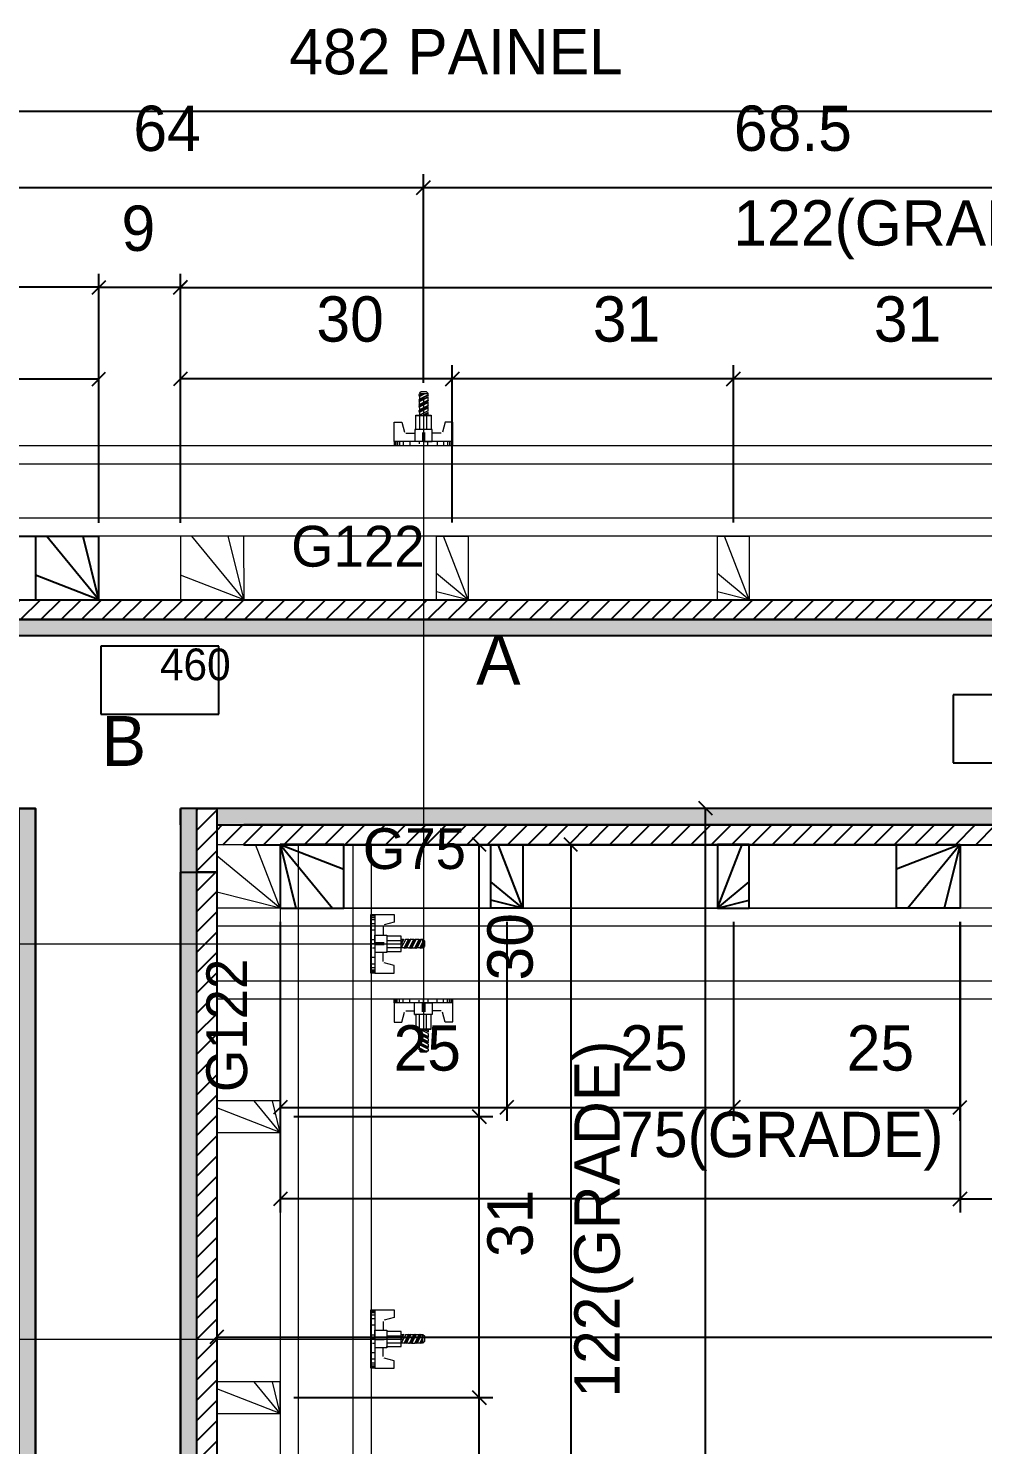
# Model space of a CAD drawing. Header units: metres. Extents: x -9504 to -3340, y 6690 to 7665.
# Drawn here: x -8874.8 to -8664.2, y 7352.9 to 7665.3 of the extents above; entities that cross this region are included whole.
import ezdxf

# ---------------------------------------------------------------- set-up
doc = ezdxf.new("R2010")
doc.units = ezdxf.units.M
for name, color, linetype in [('CHAPA', 7, 'Continuous'), ('COTA', 7, 'Continuous'), ('Hachura', 7, 'Continuous'), ('Madeira', 7, 'Continuous'), ('MEIO_PONT', 7, 'Continuous'), ('Perfil Metálico', 7, 'Continuous'), ('SARRAFO', 7, 'Continuous'), ('TEXTO_GERAL', 7, 'Continuous')]:
    doc.layers.add(name, color=color, linetype=linetype)

msp = doc.modelspace()

# ---------------------------------------------------------------- hatches: boundary and pattern name
at = {"layer": 'Hachura'}
h = msp.add_hatch(dxfattribs=at)
h.set_pattern_fill('ANSI31')
h.paths.add_polyline_path([(-9299.2, 7539.32), (-9299.2, 7534.92), (-8335.2, 7534.92), (-8335.2, 7539.32), (-9299.2, 7539.32)])
h = msp.add_hatch(color=7, dxfattribs=at)
h.dxf.hatch_style = 1
h.paths.add_polyline_path([(-9299.2, 7531.32), (-9299.2, 7534.92), (-8335.2, 7534.92), (-8335.2, 7531.32), (-9299.2, 7531.32)])
h = msp.add_hatch(color=7, dxfattribs=at)
h.dxf.hatch_style = 1
h.paths.add_polyline_path([(-8876.8, 7493.23), (-8873.2, 7493.23), (-8873.2, 7026.32), (-8876.8, 7026.32), (-8876.8, 7493.23)])
h = msp.add_hatch(color=7, dxfattribs=at)
h.dxf.hatch_style = 1
h.paths.add_polyline_path([(-8837.6, 7026.23), (-8841.2, 7026.23), (-8841.2, 7493.23), (-8837.6, 7493.23), (-8837.6, 7026.23)])
h = msp.add_hatch(dxfattribs=at)
h.set_pattern_fill('ANSI31')
h.paths.add_polyline_path([(-8833.2, 7493.23), (-8837.6, 7493.23), (-8837.6, 7479.23), (-8833.2, 7479.23), (-8833.2, 7493.23)])
h = msp.add_hatch(color=7, dxfattribs=at)
h.dxf.hatch_style = 1
h.paths.add_polyline_path([(-8483.2, 7493.23), (-8483.2, 7489.63), (-8833.2, 7489.63), (-8833.2, 7493.23), (-8483.2, 7493.23)])
h = msp.add_hatch(dxfattribs=at)
h.set_pattern_fill('ANSI31')
h.paths.add_polyline_path([(-8881.2, 7489.63), (-8881.2, 7485.24), (-9231.2, 7485.24), (-9231.2, 7489.64), (-8873.2, 7489.64), (-8873.2, 7489.63), (-8881.2, 7489.63)])
h = msp.add_hatch(dxfattribs=at)
h.set_pattern_fill('ANSI31')
h.paths.add_polyline_path([(-8483.2, 7489.63), (-8483.2, 7485.24), (-8833.2, 7485.24), (-8833.2, 7489.64), (-8475.2, 7489.64), (-8475.2, 7489.63), (-8483.2, 7489.63)])
h = msp.add_hatch(dxfattribs=at)
h.set_pattern_fill('ANSI31')
h.paths.add_polyline_path([(-8833.17, 7026.23), (-8837.6, 7026.23), (-8837.6, 7479.23), (-8833.2, 7479.23), (-8833.17, 7026.23)])

# ---------------------------------------------------------------- linework, layer by layer
at = {"layer": 'CHAPA', "color": 1, "lineweight": 25}
msp.add_line((-8841.2, 7489.63), (-8841.2, 7493.23), dxfattribs=at)
for points in [[(-8335.2, 7534.92), (-8335.2, 7531.32), (-9299.2, 7531.32), (-9299.2, 7534.92)], [(-8873.2, 7493.23), (-8873.2, 7026.32), (-8876.8, 7026.32), (-8876.8, 7493.23)], [(-8841.2, 7493.23), (-8841.2, 7026.23), (-8837.6, 7026.23), (-8837.6, 7493.23)]]:
    msp.add_lwpolyline(points, close=True, dxfattribs=at)
msp.add_lwpolyline([(-8833.2, 7489.63), (-8483.2, 7489.63), (-8483.2, 7493.23), (-8833.2, 7493.23)], dxfattribs=at)
at = {"layer": 'COTA', "color": 241, "lineweight": 25}
for p, q in [((-9299.2, 7647.1), (-8335.2, 7647.1)), ((-8787.6, 7587.12), (-8787.6, 7633.18)), ((-8787.6, 7588.12), (-8787.6, 7633.18)), ((-8787.6, 7630.18), (-8915.6, 7630.18)), ((-8650.6, 7630.18), (-8787.6, 7630.18)), ((-8859.22, 7556.31), (-8859.22, 7611.17)), ((-8859.2, 7556.29), (-8859.2, 7611.22)), ((-8841.22, 7556.3), (-8841.22, 7611.21)), ((-8841.22, 7556.32), (-8841.22, 7611.17)), ((-8859.2, 7608.22), (-9039.2, 7608.22)), ((-8841.22, 7608.17), (-8859.22, 7608.17)), ((-8841.22, 7608.21), (-8597.21, 7608.21)), ((-8919.2, 7588.02), (-8859.22, 7588.02)), ((-8859.22, 7556.31), (-8859.22, 7591.02)), ((-8841.22, 7556.32), (-8841.22, 7591.01)), ((-8781.23, 7588.01), (-8841.22, 7588.01)), ((-8781.23, 7556.32), (-8781.23, 7591.01)), ((-8781.23, 7556.32), (-8781.23, 7591.01)), ((-8719.22, 7588.01), (-8781.23, 7588.01)), ((-8719.22, 7556.32), (-8719.22, 7591.01)), ((-8719.22, 7556.32), (-8719.22, 7591.01)), ((-8657.23, 7588.01), (-8719.22, 7588.01)), ((-8838.2, 7493.32), (-8722.35, 7493.32)), ((-8725.35, 7026.32), (-8725.35, 7493.32)), ((-8833.2, 7490.32), (-8833.2, 7373.68)), ((-8816.22, 7485.31), (-8752.08, 7485.31)), ((-8816.2, 7485.31), (-8772.28, 7485.31)), ((-8775.28, 7425.32), (-8775.28, 7485.31)), ((-8755.08, 7485.31), (-8755.08, 7241.31)), ((-8819.2, 7468.3), (-8819.2, 7404.14)), ((-8819.2, 7468.3), (-8819.2, 7424.34)), ((-8769.2, 7468.3), (-8769.2, 7424.34)), ((-8769.2, 7468.3), (-8769.2, 7424.34)), ((-8719.2, 7468.3), (-8719.2, 7424.34)), ((-8719.2, 7468.3), (-8719.2, 7424.34)), ((-8669.22, 7468.29), (-8669.22, 7424.34)), ((-8669.2, 7468.3), (-8669.2, 7404.14)), ((-8669.2, 7468.3), (-8669.2, 7404.14)), ((-8819.2, 7427.34), (-8769.2, 7427.34)), ((-8769.2, 7427.34), (-8719.2, 7427.34)), ((-8719.2, 7427.34), (-8669.22, 7427.34)), ((-8816.2, 7425.32), (-8772.28, 7425.32)), ((-8816.2, 7425.32), (-8772.28, 7425.32)), ((-8775.28, 7363.32), (-8775.28, 7425.32)), ((-8669.2, 7407.14), (-8819.2, 7407.14)), ((-8669.2, 7407.14), (-8647.2, 7407.14)), ((-8833.2, 7376.68), (-8483.2, 7376.68)), ((-8816.2, 7363.32), (-8772.28, 7363.32)), ((-8816.2, 7363.32), (-8772.28, 7363.32)), ((-8775.28, 7301.32), (-8775.28, 7363.32))]:
    msp.add_line(p, q, dxfattribs=at)
at = {"layer": 'COTA', "color": 0, "lineweight": 25}
for p, q in [((-8786.1, 7631.68), (-8789.1, 7628.68)), ((-8789.1, 7628.68), (-8786.1, 7631.68)), ((-8857.72, 7609.67), (-8860.72, 7606.67)), ((-8860.7, 7606.72), (-8857.7, 7609.72)), ((-8839.72, 7609.71), (-8842.72, 7606.71)), ((-8842.72, 7606.67), (-8839.72, 7609.67)), ((-8860.72, 7586.52), (-8857.72, 7589.52)), ((-8839.72, 7589.51), (-8842.72, 7586.51)), ((-8779.73, 7589.51), (-8782.73, 7586.51)), ((-8782.73, 7586.51), (-8779.73, 7589.51)), ((-8717.72, 7589.51), (-8720.72, 7586.51)), ((-8720.72, 7586.51), (-8717.72, 7589.51)), ((-8723.85, 7491.82), (-8726.85, 7494.82)), ((-8773.78, 7483.81), (-8776.78, 7486.81)), ((-8753.58, 7483.81), (-8756.58, 7486.81)), ((-8817.7, 7428.84), (-8820.7, 7425.84)), ((-8770.7, 7425.84), (-8767.7, 7428.84)), ((-8767.7, 7428.84), (-8770.7, 7425.84)), ((-8720.7, 7425.84), (-8717.7, 7428.84)), ((-8717.7, 7428.84), (-8720.7, 7425.84)), ((-8670.72, 7425.84), (-8667.72, 7428.84)), ((-8773.78, 7423.82), (-8776.78, 7426.82)), ((-8776.78, 7426.82), (-8773.78, 7423.82)), ((-8817.7, 7408.64), (-8820.7, 7405.64)), ((-8670.7, 7405.64), (-8667.7, 7408.64)), ((-8667.7, 7408.64), (-8670.7, 7405.64)), ((-8831.7, 7378.18), (-8834.7, 7375.18)), ((-8773.78, 7361.82), (-8776.78, 7364.82)), ((-8776.78, 7364.82), (-8773.78, 7361.82))]:
    msp.add_line(p, q, dxfattribs=at)
at = {"layer": 'COTA', "color": 180, "lineweight": 25}
for p, q in [((-8832.75, 7529.05), (-8858.75, 7529.05)), ((-8858.75, 7529.05), (-8858.75, 7514.05)), ((-8832.75, 7514.05), (-8832.75, 7529.05)), ((-8645.7, 7518.33), (-8670.7, 7518.33)), ((-8670.7, 7518.33), (-8670.7, 7503.33)), ((-8858.75, 7514.05), (-8832.75, 7514.05)), ((-8670.7, 7503.33), (-8645.7, 7503.33))]:
    msp.add_line(p, q, dxfattribs=at)
at = {"layer": 'Hachura', "color": 0, "lineweight": 9}
for p, q in [((-8788.5, 7584.81), (-8788.18, 7585.13)), ((-8786.89, 7585.13), (-8788.18, 7585.13)), ((-8786.57, 7584.81), (-8786.89, 7585.13)), ((-8787.99, 7584.81), (-8788.66, 7584.48)), ((-8786.49, 7584.4), (-8788.66, 7583.31)), ((-8786.49, 7583.24), (-8788.66, 7582.15)), ((-8786.49, 7582.08), (-8788.66, 7580.99)), ((-8788.6, 7584.25), (-8787.47, 7584.81)), ((-8788.6, 7583.09), (-8786.46, 7584.16)), ((-8788.6, 7581.93), (-8786.46, 7583)), ((-8788.6, 7580.76), (-8786.46, 7581.83)), ((-8788.24, 7584.81), (-8788.5, 7584.68)), ((-8788.5, 7584.17), (-8787.21, 7584.81)), ((-8788.5, 7584.81), (-8786.57, 7584.81)), ((-8786.57, 7584.49), (-8788.5, 7583.52)), ((-8786.57, 7584.49), (-8788.5, 7583.52)), ((-8788.5, 7584.17), (-8788.5, 7583.52)), ((-8788.5, 7583.01), (-8786.57, 7583.97)), ((-8786.57, 7583.33), (-8788.5, 7582.36)), ((-8788.5, 7582.36), (-8788.5, 7583.01)), ((-8788.5, 7581.85), (-8786.57, 7582.81)), ((-8786.57, 7582.17), (-8788.5, 7581.2)), ((-8788.5, 7581.63), (-8788.5, 7581.85)), ((-8786.57, 7584.49), (-8786.57, 7584.81)), ((-8786.57, 7583.33), (-8786.57, 7583.97)), ((-8786.57, 7582.17), (-8786.57, 7582.81)), ((-8786.57, 7582.6), (-8786.57, 7582.81)), ((-8789.28, 7580.04), (-8785.92, 7580.04)), ((-8789.28, 7576.82), (-8789.28, 7580.04)), ((-8789.28, 7579.97), (-8785.92, 7579.97)), ((-8788.5, 7580.69), (-8786.57, 7581.65)), ((-8788.5, 7581.63), (-8788.5, 7581.2)), ((-8786.57, 7581.01), (-8788.5, 7580.04)), ((-8788.5, 7580.69), (-8788.5, 7580.04)), ((-8788.5, 7580.04), (-8788.5, 7576.82)), ((-8787.73, 7580.04), (-8786.46, 7580.67)), ((-8787.47, 7580.04), (-8786.57, 7580.49)), ((-8786.95, 7580.04), (-8786.95, 7576.82)), ((-8786.57, 7581.01), (-8786.57, 7581.65)), ((-8786.57, 7580.04), (-8786.57, 7580.49)), ((-8785.92, 7580.04), (-8785.92, 7576.82)), ((-8794.05, 7574.24), (-8794.05, 7578.49)), ((-8794.05, 7578.49), (-8792.37, 7578.49)), ((-8792.37, 7578.49), (-8791.79, 7576.28)), ((-8791.48, 7576.04), (-8789.53, 7576.04)), ((-8785.66, 7576.82), (-8789.53, 7576.82)), ((-8789.53, 7576.82), (-8789.53, 7574.24)), ((-8789.53, 7576.82), (-8789.28, 7576.82)), ((-8789.53, 7576.82), (-8789.28, 7576.82)), ((-8787.8, 7576.23), (-8787.8, 7574.24)), ((-8787.29, 7574.24), (-8787.29, 7576.23)), ((-8785.66, 7574.24), (-8785.66, 7576.82)), ((-8783.72, 7576.04), (-8785.66, 7576.04)), ((-8782.83, 7578.49), (-8783.41, 7576.28)), ((-8781.15, 7578.49), (-8782.83, 7578.49)), ((-8781.15, 7573.33), (-8781.15, 7578.47)), ((-8781.15, 7574.24), (-8794.05, 7574.24)), ((-8794.05, 7574.24), (-8794.05, 7573.33)), ((-8794.05, 7573.33), (-8781.15, 7573.33)), ((-8793.91, 7574.25), (-8793.91, 7573.33)), ((-8793.7, 7574.25), (-8793.7, 7573.33)), ((-8793.36, 7574.25), (-8793.36, 7573.33)), ((-8793.1, 7573.33), (-8785.28, 7573.33)), ((-8792.9, 7574.25), (-8792.9, 7573.33)), ((-8792.06, 7574.25), (-8792.06, 7573.33)), ((-8790.63, 7574.25), (-8790.63, 7573.33)), ((-8788.57, 7574.11), (-8788.57, 7573.68)), ((-8787.6, 7574.24), (-8785.66, 7574.24)), ((-8787.59, 7574.24), (-8787.59, 7573.33)), ((-8786.31, 7574.24), (-8786.95, 7574.24)), ((-8786.64, 7573.92), (-8786.64, 7574.13)), ((-8786.64, 7573.48), (-8786.64, 7573.92)), ((-8781.15, 7574.24), (-8786.31, 7574.24)), ((-8784.56, 7574.25), (-8784.56, 7573.33)), ((-8783.14, 7574.25), (-8783.14, 7573.33)), ((-8782.3, 7574.25), (-8782.3, 7573.33)), ((-8781.84, 7574.25), (-8781.84, 7573.33)), ((-8781.5, 7574.25), (-8781.5, 7573.33)), ((-8781.29, 7574.25), (-8781.29, 7573.33)), ((-8798.27, 7469.71), (-8799.2, 7469.71)), ((-8798.27, 7469.5), (-8799.2, 7469.5)), ((-8799.19, 7456.95), (-8799.19, 7469.85)), ((-8799.19, 7469.85), (-8794.05, 7469.85)), ((-8798.29, 7469.85), (-8798.29, 7456.95)), ((-8798.29, 7469.85), (-8798.29, 7464.69)), ((-8794.03, 7469.85), (-8794.03, 7468.17)), ((-8798.27, 7469.16), (-8799.2, 7469.16)), ((-8798.27, 7468.7), (-8799.2, 7468.7)), ((-8798.27, 7467.86), (-8799.2, 7467.86)), ((-8798.27, 7466.44), (-8799.2, 7466.44)), ((-8796.48, 7467.28), (-8796.48, 7465.34)), ((-8794.03, 7468.17), (-8796.24, 7467.59)), ((-8799.19, 7457.91), (-8799.19, 7465.72)), ((-8798.29, 7463.41), (-8799.19, 7463.41)), ((-8799.04, 7464.36), (-8798.61, 7464.36)), ((-8798.61, 7464.36), (-8798.4, 7464.36)), ((-8798.29, 7463.4), (-8798.29, 7465.34)), ((-8798.29, 7465.34), (-8795.71, 7465.34)), ((-8798.29, 7464.69), (-8798.29, 7464.05)), ((-8798.29, 7463.71), (-8796.29, 7463.71)), ((-8796.29, 7463.2), (-8798.29, 7463.2)), ((-8795.71, 7465.34), (-8795.71, 7461.47)), ((-8792.48, 7465.08), (-8795.71, 7465.08)), ((-8792.48, 7464.05), (-8795.71, 7464.05)), ((-8792.55, 7461.72), (-8792.55, 7465.08)), ((-8792.48, 7461.72), (-8792.48, 7465.08)), ((-8792.48, 7463.27), (-8791.85, 7464.54)), ((-8791.52, 7464.43), (-8792.48, 7462.5)), ((-8792.48, 7463.53), (-8792.03, 7464.43)), ((-8792.48, 7464.43), (-8792.03, 7464.43)), ((-8791.84, 7462.5), (-8790.87, 7464.43)), ((-8791.76, 7462.4), (-8790.69, 7464.54)), ((-8790.45, 7464.51), (-8791.53, 7462.34)), ((-8791.52, 7464.43), (-8790.87, 7464.43)), ((-8790.36, 7464.43), (-8791.32, 7462.5)), ((-8790.68, 7462.5), (-8789.71, 7464.43)), ((-8790.6, 7462.4), (-8789.53, 7464.54)), ((-8789.29, 7464.51), (-8790.37, 7462.34)), ((-8790.36, 7464.43), (-8789.71, 7464.43)), ((-8789.2, 7464.43), (-8790.16, 7462.5)), ((-8789.92, 7464.43), (-8789.71, 7464.43)), ((-8789.52, 7462.5), (-8788.55, 7464.43)), ((-8789.44, 7462.4), (-8788.37, 7464.54)), ((-8788.13, 7464.51), (-8789.21, 7462.34)), ((-8789.2, 7464.43), (-8788.55, 7464.43)), ((-8788.03, 7464.43), (-8789, 7462.5)), ((-8788.03, 7464.43), (-8789, 7462.5)), ((-8788.36, 7462.5), (-8787.71, 7463.79)), ((-8788.28, 7462.4), (-8787.71, 7463.53)), ((-8787.71, 7463.01), (-8788.05, 7462.34)), ((-8788.03, 7464.43), (-8787.71, 7464.43)), ((-8787.71, 7464.44), (-8787.39, 7464.11)), ((-8787.71, 7462.5), (-8787.71, 7464.44)), ((-8787.39, 7464.11), (-8787.39, 7462.82)), ((-8798.27, 7460.38), (-8799.19, 7460.38)), ((-8798.41, 7462.43), (-8798.85, 7462.43)), ((-8795.71, 7461.47), (-8798.29, 7461.47)), ((-8796.48, 7459.52), (-8796.48, 7461.47)), ((-8792.48, 7462.5), (-8795.71, 7462.5)), ((-8795.71, 7461.72), (-8792.48, 7461.72)), ((-8795.71, 7461.47), (-8795.71, 7461.72)), ((-8795.71, 7461.47), (-8795.71, 7461.72)), ((-8791.84, 7462.5), (-8792.48, 7462.5)), ((-8790.89, 7462.5), (-8791.32, 7462.5)), ((-8790.89, 7462.5), (-8790.68, 7462.5)), ((-8790.16, 7462.5), (-8789.52, 7462.5)), ((-8788.36, 7462.5), (-8789, 7462.5)), ((-8787.71, 7462.76), (-8787.84, 7462.5)), ((-8787.71, 7462.5), (-8787.39, 7462.82)), ((-8798.27, 7458.94), (-8799.2, 7458.94)), ((-8798.27, 7458.1), (-8799.2, 7458.1)), ((-8798.27, 7457.64), (-8799.2, 7457.64)), ((-8798.27, 7457.3), (-8799.2, 7457.3)), ((-8798.27, 7457.09), (-8799.2, 7457.09)), ((-8798.29, 7456.95), (-8799.19, 7456.95)), ((-8798.29, 7456.95), (-8794.03, 7456.95)), ((-8794.03, 7458.63), (-8796.24, 7459.21)), ((-8794.03, 7456.95), (-8794.03, 7458.63)), ((-8794.05, 7451.32), (-8781.16, 7451.32)), ((-8794.05, 7450.41), (-8794.05, 7451.32)), ((-8793.91, 7450.4), (-8793.91, 7451.32)), ((-8793.7, 7450.4), (-8793.7, 7451.32)), ((-8793.37, 7450.4), (-8793.37, 7451.32)), ((-8793.1, 7451.32), (-8785.28, 7451.32)), ((-8792.9, 7450.4), (-8792.9, 7451.32)), ((-8792.06, 7450.4), (-8792.06, 7451.32)), ((-8790.63, 7450.4), (-8790.63, 7451.32)), ((-8788.58, 7450.54), (-8788.58, 7450.97)), ((-8787.6, 7450.41), (-8787.6, 7451.32)), ((-8786.64, 7451.17), (-8786.64, 7450.73)), ((-8786.64, 7450.73), (-8786.64, 7450.52)), ((-8784.56, 7450.4), (-8784.56, 7451.32)), ((-8783.15, 7450.4), (-8783.15, 7451.32)), ((-8782.3, 7450.4), (-8782.3, 7451.32)), ((-8781.84, 7450.4), (-8781.84, 7451.32)), ((-8781.5, 7450.4), (-8781.5, 7451.32)), ((-8781.29, 7450.4), (-8781.29, 7451.32)), ((-8781.16, 7451.32), (-8781.16, 7446.18)), ((-8781.15, 7450.41), (-8794.05, 7450.41)), ((-8794.05, 7450.41), (-8794.05, 7446.16)), ((-8792.37, 7446.16), (-8791.79, 7448.37)), ((-8791.48, 7448.61), (-8789.53, 7448.61)), ((-8789.54, 7447.83), (-8789.54, 7450.41)), ((-8785.67, 7447.83), (-8789.54, 7447.83)), ((-8789.54, 7447.83), (-8789.28, 7447.83)), ((-8789.54, 7447.83), (-8789.28, 7447.83)), ((-8789.28, 7447.83), (-8789.28, 7444.61)), ((-8788.5, 7444.61), (-8788.5, 7447.83)), ((-8787.8, 7448.41), (-8787.8, 7450.41)), ((-8787.6, 7450.41), (-8785.67, 7450.41)), ((-8787.29, 7450.41), (-8787.29, 7448.41)), ((-8786.31, 7450.41), (-8786.96, 7450.41)), ((-8786.96, 7444.61), (-8786.96, 7447.83)), ((-8781.15, 7450.41), (-8786.31, 7450.41)), ((-8785.92, 7444.61), (-8785.92, 7447.83)), ((-8785.67, 7450.41), (-8785.67, 7447.83)), ((-8783.72, 7448.61), (-8785.67, 7448.61)), ((-8782.83, 7446.16), (-8783.41, 7448.37)), ((-8794.05, 7446.16), (-8792.37, 7446.16)), ((-8789.28, 7444.68), (-8785.92, 7444.68)), ((-8789.28, 7444.61), (-8785.92, 7444.61)), ((-8788.5, 7443.96), (-8788.5, 7444.61)), ((-8786.57, 7443.64), (-8788.5, 7444.61)), ((-8787.73, 7444.61), (-8786.46, 7443.98)), ((-8787.47, 7444.61), (-8786.57, 7444.16)), ((-8786.57, 7444.61), (-8786.57, 7444.16)), ((-8781.15, 7446.16), (-8782.83, 7446.16)), ((-8786.5, 7442.57), (-8788.66, 7443.66)), ((-8786.5, 7441.41), (-8788.66, 7442.5)), ((-8786.5, 7440.25), (-8788.66, 7441.34)), ((-8788.6, 7443.89), (-8786.46, 7442.82)), ((-8788.6, 7442.72), (-8786.46, 7441.65)), ((-8788.6, 7441.56), (-8786.46, 7440.49)), ((-8788.5, 7443.96), (-8786.57, 7443)), ((-8788.5, 7443.02), (-8788.5, 7443.45)), ((-8786.57, 7442.48), (-8788.5, 7443.45)), ((-8788.5, 7443.02), (-8788.5, 7442.8)), ((-8788.5, 7442.8), (-8786.57, 7441.84)), ((-8788.5, 7442.29), (-8788.5, 7441.64)), ((-8786.57, 7441.32), (-8788.5, 7442.29)), ((-8788.5, 7441.64), (-8786.57, 7440.68)), ((-8786.57, 7443.64), (-8786.57, 7443)), ((-8786.57, 7442.48), (-8786.57, 7441.84)), ((-8786.57, 7442.05), (-8786.57, 7441.84)), ((-8786.57, 7441.32), (-8786.57, 7440.68)), ((-8787.99, 7439.84), (-8788.66, 7440.17)), ((-8788.6, 7440.4), (-8787.47, 7439.84)), ((-8786.57, 7440.16), (-8788.5, 7441.13)), ((-8788.5, 7440.48), (-8788.5, 7441.13)), ((-8786.57, 7440.16), (-8788.5, 7441.13)), ((-8788.5, 7440.48), (-8787.21, 7439.84)), ((-8788.25, 7439.84), (-8788.5, 7439.97)), ((-8788.5, 7439.84), (-8788.18, 7439.52)), ((-8788.5, 7439.84), (-8786.57, 7439.84)), ((-8786.89, 7439.52), (-8788.18, 7439.52)), ((-8786.57, 7439.84), (-8786.89, 7439.52)), ((-8786.57, 7440.16), (-8786.57, 7439.84)), ((-8798.27, 7382.55), (-8799.2, 7382.55)), ((-8798.27, 7382.34), (-8799.2, 7382.34)), ((-8798.27, 7382.01), (-8799.2, 7382.01)), ((-8799.19, 7369.8), (-8799.19, 7382.69)), ((-8799.19, 7382.69), (-8794.05, 7382.69)), ((-8798.29, 7382.69), (-8798.29, 7369.8)), ((-8798.29, 7382.69), (-8798.29, 7377.53)), ((-8794.03, 7382.69), (-8794.03, 7381.02)), ((-8798.27, 7381.54), (-8799.2, 7381.54)), ((-8798.27, 7380.7), (-8799.2, 7380.7)), ((-8798.27, 7379.28), (-8799.2, 7379.28)), ((-8796.48, 7380.12), (-8796.48, 7378.18)), ((-8794.03, 7381.02), (-8796.24, 7380.44)), ((-8799.19, 7370.75), (-8799.19, 7378.56)), ((-8798.29, 7376.25), (-8799.19, 7376.25)), ((-8799.04, 7377.2), (-8798.61, 7377.2)), ((-8798.61, 7377.2), (-8798.4, 7377.2)), ((-8798.29, 7376.25), (-8798.29, 7378.18)), ((-8798.29, 7378.18), (-8795.71, 7378.18)), ((-8798.29, 7377.53), (-8798.29, 7376.89)), ((-8798.29, 7376.56), (-8796.29, 7376.56)), ((-8796.29, 7376.04), (-8798.29, 7376.04)), ((-8795.71, 7378.18), (-8795.71, 7374.31)), ((-8792.48, 7377.92), (-8795.71, 7377.92)), ((-8792.48, 7376.89), (-8795.71, 7376.89)), ((-8792.55, 7374.57), (-8792.55, 7377.92)), ((-8792.48, 7374.57), (-8792.48, 7377.92)), ((-8792.48, 7376.12), (-8791.85, 7377.38)), ((-8791.52, 7377.28), (-8792.48, 7375.34)), ((-8792.48, 7376.37), (-8792.03, 7377.28)), ((-8792.48, 7377.28), (-8792.03, 7377.28)), ((-8791.84, 7375.34), (-8790.87, 7377.28)), ((-8791.76, 7375.24), (-8790.69, 7377.38)), ((-8790.45, 7377.35), (-8791.53, 7375.18)), ((-8791.52, 7377.28), (-8790.87, 7377.28)), ((-8790.36, 7377.28), (-8791.32, 7375.34)), ((-8790.68, 7375.34), (-8789.71, 7377.28)), ((-8790.6, 7375.24), (-8789.53, 7377.38)), ((-8789.29, 7377.35), (-8790.37, 7375.18)), ((-8790.36, 7377.28), (-8789.71, 7377.28)), ((-8789.2, 7377.28), (-8790.16, 7375.34)), ((-8789.92, 7377.28), (-8789.71, 7377.28)), ((-8789.52, 7375.34), (-8788.55, 7377.28)), ((-8789.44, 7375.24), (-8788.37, 7377.38)), ((-8788.13, 7377.35), (-8789.21, 7375.18)), ((-8789.2, 7377.28), (-8788.55, 7377.28)), ((-8788.03, 7377.28), (-8789, 7375.34)), ((-8788.03, 7377.28), (-8789, 7375.34)), ((-8788.36, 7375.34), (-8787.71, 7376.63)), ((-8788.28, 7375.24), (-8787.71, 7376.37)), ((-8787.71, 7375.86), (-8788.05, 7375.18)), ((-8788.03, 7377.28), (-8787.71, 7377.28)), ((-8787.71, 7375.6), (-8787.84, 7375.34)), ((-8787.71, 7377.28), (-8787.39, 7376.96)), ((-8787.71, 7375.34), (-8787.71, 7377.28)), ((-8787.71, 7375.34), (-8787.39, 7375.67)), ((-8787.39, 7376.96), (-8787.39, 7375.67)), ((-8798.27, 7373.22), (-8799.19, 7373.22)), ((-8798.41, 7375.27), (-8798.85, 7375.27)), ((-8795.71, 7374.31), (-8798.29, 7374.31)), ((-8796.48, 7372.37), (-8796.48, 7374.31)), ((-8792.48, 7375.34), (-8795.71, 7375.34)), ((-8795.71, 7374.57), (-8792.48, 7374.57)), ((-8795.71, 7374.31), (-8795.71, 7374.57)), ((-8795.71, 7374.31), (-8795.71, 7374.57)), ((-8791.84, 7375.34), (-8792.48, 7375.34)), ((-8790.89, 7375.34), (-8791.32, 7375.34)), ((-8790.89, 7375.34), (-8790.68, 7375.34)), ((-8790.16, 7375.34), (-8789.52, 7375.34)), ((-8788.36, 7375.34), (-8789, 7375.34)), ((-8798.27, 7371.79), (-8799.2, 7371.79)), ((-8798.27, 7370.94), (-8799.2, 7370.94)), ((-8798.27, 7370.48), (-8799.2, 7370.48)), ((-8798.27, 7370.14), (-8799.2, 7370.14)), ((-8798.27, 7369.93), (-8799.2, 7369.93)), ((-8798.29, 7369.8), (-8799.19, 7369.8)), ((-8798.29, 7369.8), (-8794.03, 7369.8)), ((-8794.03, 7371.47), (-8796.24, 7372.05)), ((-8794.03, 7369.8), (-8794.03, 7371.47))]:
    msp.add_line(p, q, dxfattribs=at)
at = {"layer": 'Hachura', "color": 251, "lineweight": 9}
for p, q in [((-8787.6, 7584.12), (-8787.59, 7444.32)), ((-8926.05, 7463.4), (-8792.19, 7463.41)), ((-8926.05, 7376.25), (-8792.19, 7376.25))]:
    msp.add_line(p, q, dxfattribs=at)
at = {"layer": 'Madeira', "color": 126, "lineweight": 18}
for p, q in [((-8827.19, 7539.32), (-8838.72, 7553.31)), ((-8827.19, 7539.32), (-8830.69, 7553.32)), ((-8777.7, 7539.31), (-8783.14, 7553.3)), ((-8715.7, 7539.31), (-8721.14, 7553.3)), ((-8827.19, 7539.32), (-8841.2, 7544.73)), ((-8777.7, 7539.31), (-8784.7, 7545.06)), ((-8715.7, 7539.31), (-8722.7, 7545.06)), ((-8777.7, 7539.31), (-8784.7, 7541.04)), ((-8715.7, 7539.31), (-8722.7, 7541.04)), ((-8819.22, 7471.3), (-8824.63, 7485.31)), ((-8819.22, 7471.3), (-8833.21, 7482.83)), ((-8819.22, 7471.3), (-8833.21, 7474.8)), ((-8819.21, 7421.81), (-8824.96, 7428.81)), ((-8819.21, 7421.81), (-8820.94, 7428.81)), ((-8819.21, 7421.81), (-8833.2, 7427.25)), ((-8819.21, 7359.81), (-8824.96, 7366.81)), ((-8819.21, 7359.81), (-8820.94, 7366.81)), ((-8819.21, 7359.81), (-8833.2, 7365.25))]:
    msp.add_line(p, q, dxfattribs=at)
for points in [[(-9039.2, 7539.29), (-9039.2, 7553.29), (-8859.2, 7553.29), (-8859.2, 7539.29)], [(-8827.19, 7539.32), (-8827.2, 7553.32), (-8841.2, 7553.31), (-8841.19, 7539.31)], [(-8597.2, 7539.31), (-8597.21, 7553.31), (-8841.2, 7553.31), (-8841.19, 7539.31)], [(-8777.7, 7539.31), (-8784.7, 7539.3), (-8784.71, 7553.3), (-8777.71, 7553.31)], [(-8715.7, 7539.31), (-8722.7, 7539.3), (-8722.71, 7553.3), (-8715.71, 7553.31)], [(-8819.22, 7471.3), (-8833.22, 7471.32), (-8833.2, 7485.32), (-8819.2, 7485.3)], [(-8819.21, 7241.31), (-8833.21, 7241.32), (-8833.2, 7485.32), (-8819.2, 7485.3)], [(-8819.2, 7485.3), (-8819.2, 7471.3), (-8669.2, 7471.3), (-8669.2, 7485.3)], [(-8819.21, 7421.81), (-8819.2, 7428.81), (-8833.2, 7428.82), (-8833.21, 7421.82)], [(-8819.21, 7359.81), (-8819.2, 7366.81), (-8833.2, 7366.82), (-8833.21, 7359.82)]]:
    msp.add_lwpolyline(points, close=True, dxfattribs=at)
at = {"layer": 'MEIO_PONT', "color": 93, "lineweight": 25}
for p, q in [((-8859.2, 7539.29), (-8870.72, 7553.29)), ((-8859.2, 7539.29), (-8862.69, 7553.29)), ((-8859.2, 7539.29), (-8873.2, 7544.72)), ((-8819.2, 7485.3), (-8807.69, 7471.3)), ((-8819.2, 7485.3), (-8815.72, 7471.3)), ((-8819.2, 7485.3), (-8805.2, 7479.87)), ((-8765.7, 7471.3), (-8771.13, 7485.3)), ((-8722.7, 7471.3), (-8717.28, 7485.3)), ((-8669.2, 7485.3), (-8683.2, 7479.87)), ((-8669.2, 7485.3), (-8680.72, 7471.3)), ((-8669.2, 7485.3), (-8672.69, 7471.3)), ((-8765.7, 7471.3), (-8772.7, 7477.06)), ((-8722.7, 7471.3), (-8715.7, 7477.06)), ((-8765.7, 7471.3), (-8772.7, 7473.04)), ((-8722.7, 7471.3), (-8715.7, 7473.04))]:
    msp.add_line(p, q, dxfattribs=at)
for points in [[(-8859.2, 7539.29), (-8859.2, 7553.29), (-8873.2, 7553.29), (-8873.2, 7539.29)], [(-8819.2, 7485.3), (-8819.2, 7471.3), (-8805.2, 7471.3), (-8805.2, 7485.3)], [(-8765.7, 7471.3), (-8772.7, 7471.3), (-8772.7, 7485.3), (-8765.7, 7485.3)], [(-8722.7, 7471.3), (-8715.7, 7471.3), (-8715.7, 7485.3), (-8722.7, 7485.3)], [(-8669.2, 7485.3), (-8669.2, 7471.3), (-8683.2, 7471.3), (-8683.2, 7485.3)]]:
    msp.add_lwpolyline(points, close=True, dxfattribs=at)
at = {"layer": 'Perfil Metálico', "color": 224, "lineweight": 18}
for points in [[(-9334.22, 7553.32), (-9334.22, 7573.32), (-8300.22, 7573.32), (-8300.22, 7553.32)], [(-8300.22, 7569.32), (-8300.22, 7557.32), (-9334.22, 7557.32), (-9334.22, 7569.32)], [(-8799.16, 7011.3), (-8819.16, 7011.3), (-8819.16, 7485.32), (-8799.16, 7485.32)], [(-8815.16, 7485.32), (-8803.16, 7485.32), (-8803.16, 7011.3), (-8815.16, 7011.3)], [(-8833.2, 7471.28), (-8833.2, 7451.28), (-8483.2, 7451.28), (-8483.2, 7471.28)], [(-8483.2, 7455.28), (-8483.2, 7467.28), (-8833.2, 7467.28), (-8833.2, 7455.28)]]:
    msp.add_lwpolyline(points, close=True, dxfattribs=at)
at = {"layer": 'SARRAFO', "color": 251, "lineweight": 25}
msp.add_line((-8833.2, 7485.32), (-8833.16, 7026.32), dxfattribs=at)
for points in [[(-8335.2, 7534.92), (-9299.2, 7534.92), (-9299.2, 7539.32), (-8335.2, 7539.32)], [(-8335.2, 7534.92), (-9299.2, 7534.92), (-9299.2, 7539.32), (-8335.2, 7539.32)], [(-8837.6, 7479.23), (-8837.6, 7493.23), (-8833.2, 7493.23), (-8833.2, 7479.23)]]:
    msp.add_lwpolyline(points, close=True, dxfattribs=at)
for points in [[(-8881.25, 7026.32), (-8873.2, 7026.32), (-8873.2, 7493.23), (-8881.2, 7493.23)], [(-8827.2, 7485.23), (-8483.2, 7485.23), (-8483.2, 7489.63), (-8827.2, 7489.63)], [(-8827.2, 7485.23), (-8483.2, 7485.23), (-8483.2, 7489.63), (-8827.2, 7489.63)], [(-8833.16, 7026.23), (-8841.2, 7026.23), (-8841.2, 7479.23), (-8833.2, 7479.23)]]:
    msp.add_lwpolyline(points, dxfattribs=at)

# ---------------------------------------------------------------- texts
at = {"layer": 'COTA', "color": 241, "lineweight": 25}
for s, p in [('482 PAINEL', (-8817.2, 7655.19)), ('64', (-8851.6, 7638.28)), ('68.5', (-8719.1, 7638.31)), ('9', (-8854.22, 7616.25)), ('122(GRADE)', (-8719.21, 7617.43)), ('30', (-8811.22, 7596.23)), ('31', (-8750.23, 7596.23)), ('31', (-8688.23, 7596.23)), ('25', (-8794.2, 7435.45)), ('25', (-8744.2, 7435.45)), ('25', (-8694.21, 7435.45)), ('75(GRADE)', (-8744.2, 7416.37))]:
    msp.add_text(s, height=10, dxfattribs=at).set_placement(p)
at = {"layer": 'COTA', "color": 1, "lineweight": 25}
msp.add_text('460', height=7, dxfattribs=at).set_placement((-8845.75, 7521.55))
at = {"layer": 'COTA', "color": 241, "lineweight": 25}
for s, p in [('30', (-8763.5, 7455.32)), ('122(GRADE)', (-8744.3, 7363.31)), ('31', (-8763.5, 7394.32))]:
    msp.add_text(s, height=10, rotation=90, dxfattribs=at).set_placement(p)
at = {"layer": 'TEXTO_GERAL', "color": 0, "lineweight": 25}
for s, p in [('G122', (-8816.79, 7546.61)), ('G75', (-8800.97, 7479.92))]:
    msp.add_text(s, height=9, dxfattribs=at).set_placement(p)
at = {"layer": 'TEXTO_GERAL', "color": 7, "lineweight": 25}
for s, p in [('A', (-8775.97, 7520.56)), ('B', (-8858.6, 7502.66))]:
    msp.add_text(s, height=11, dxfattribs=at).set_placement(p)
at = {"layer": 'TEXTO_GERAL', "color": 0, "lineweight": 25}
msp.add_text('G122', height=9, rotation=90, dxfattribs=at).set_placement((-8826.5, 7430.7))

doc.saveas('drawing.dxf')
